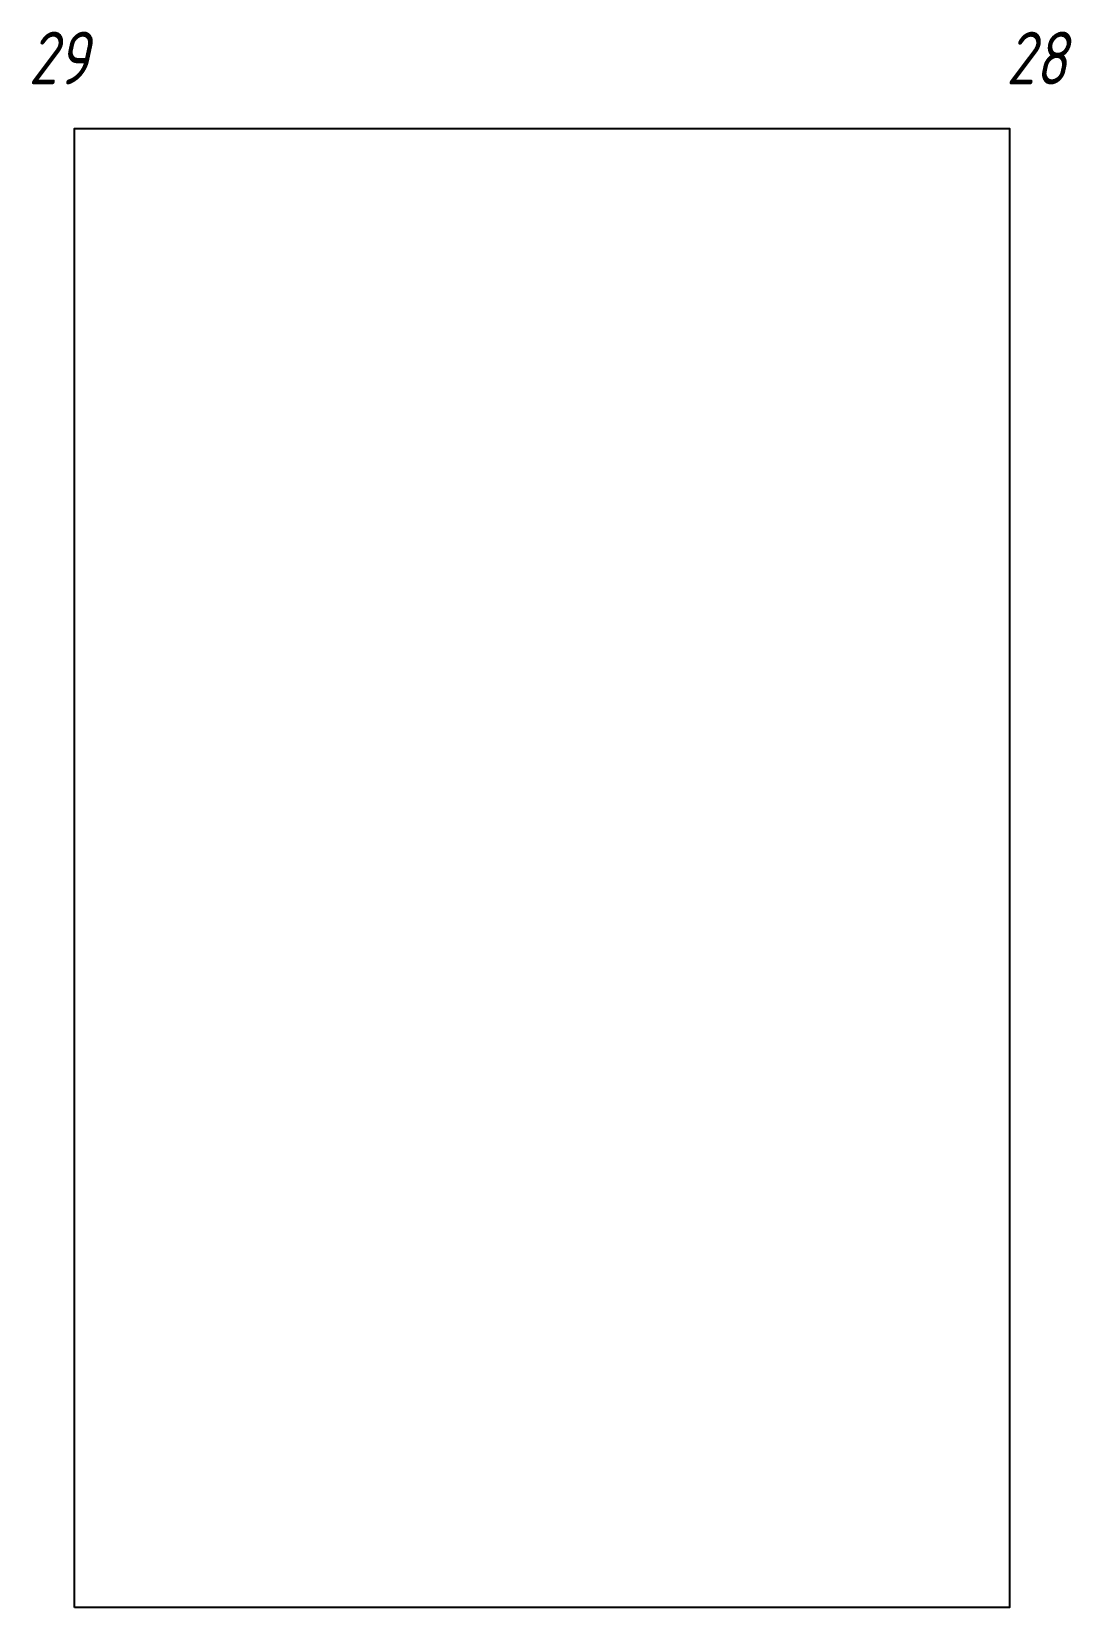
# Model space of a CAD drawing. Header units: millimetres. Extents: x -81 to 1889, y 0 to 2984.
import ezdxf
from ezdxf.enums import TextEntityAlignment as Align

# ---------------------------------------------------------------- set-up
doc = ezdxf.new("R2010")
doc.units = ezdxf.units.MM
doc.layers.add('01 Черновое', color=7, linetype='Continuous')
doc.styles.add('ГОСТ-ISOCPEUR', font='isocpeui.ttf', dxfattribs={"width": 0.8})

msp = doc.modelspace()

# ---------------------------------------------------------------- linework, layer by layer
at = {"layer": '01 Черновое', "flags": 128}
msp.add_lwpolyline([(0, 0), (0, 2800), (1770, 2800), (1770, 0)], close=True, dxfattribs=at)

# ---------------------------------------------------------------- texts
at = {"layer": '01 Черновое', "style": 'ГОСТ-ISOCPEUR', "width": 0.8}
for s, p in [('28', (1821.4, 2933.7)), ('29', (-30.2, 2933.7))]:
    msp.add_text(s, height=100, dxfattribs=at).set_placement(p, align=Align.MIDDLE)

doc.saveas('drawing.dxf')
